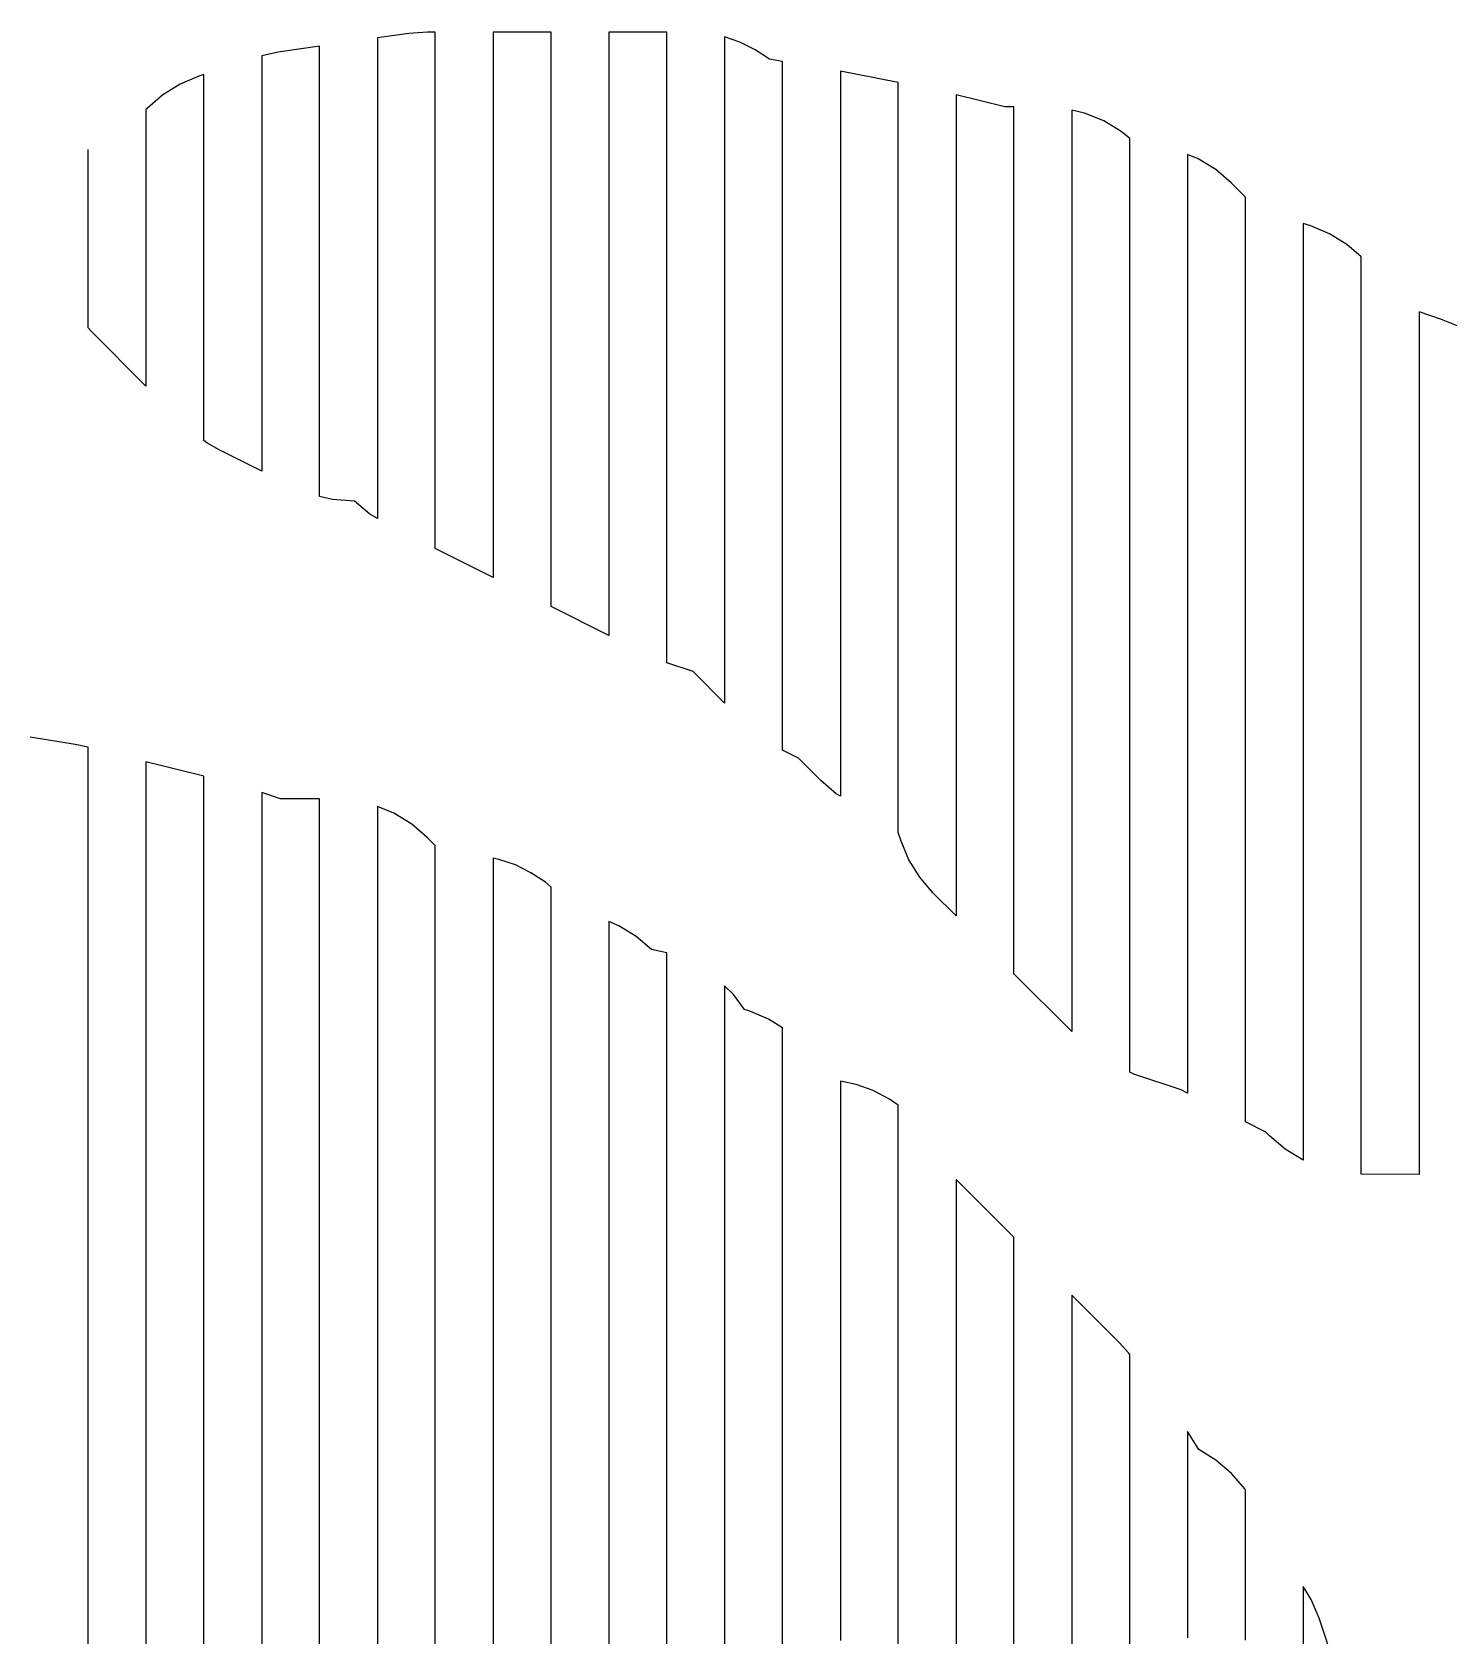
# Model space of a CAD drawing. Header units: millimetres. Extents: x -6 to 1890, y -8 to 898.
# Drawn here: x 1293.7 to 1391.6, y 768.2 to 879 of the extents above; entities that cross this region are included whole.
import ezdxf

# ---------------------------------------------------------------- set-up
doc = ezdxf.new("R2010")
doc.units = ezdxf.units.MM
doc.layers.add('PASSADAS_COMPLETAS', color=1, linetype='CONTINUOUS')
doc.layers.add('PECAS_2D', color=3, linetype='CONTINUOUS')

msp = doc.modelspace()

# ---------------------------------------------------------------- linework, layer by layer
at = {"layer": 'PASSADAS_COMPLETAS'}
for points in [[(1392.398, 858.642), (1391.14, 859.169), (1389.578, 859.69), (1389.578, 853.21), (1389.578, 851.914), (1389.578, 848.026), (1389.578, 846.729), (1389.578, 845.433), (1389.578, 844.137), (1389.578, 842.841), (1389.578, 841.545), (1389.578, 840.249), (1389.578, 838.953), (1389.578, 837.657), (1389.578, 836.361), (1389.578, 835.065), (1389.578, 833.769), (1389.578, 832.473), (1389.578, 831.177), (1389.578, 829.881), (1389.578, 828.585), (1389.578, 827.289), (1389.578, 825.993), (1389.578, 824.697), (1389.578, 822.105), (1389.578, 818.217), (1389.578, 815.625), (1389.578, 814.329), (1389.578, 813.033), (1389.578, 810.441), (1389.578, 809.145), (1389.578, 807.849), (1389.578, 806.553), (1389.578, 805.257), (1389.578, 803.961), (1389.578, 800.073), (1385.578, 800.08), (1385.578, 805.257), (1385.578, 806.551), (1385.578, 807.845), (1385.578, 809.139), (1385.578, 810.434), (1385.578, 811.728), (1385.578, 813.022), (1385.578, 814.316), (1385.578, 815.61), (1385.578, 816.904), (1385.578, 818.199), (1385.578, 819.493), (1385.578, 822.081), (1385.578, 823.375), (1385.578, 824.669), (1385.578, 825.964), (1385.578, 827.258), (1385.578, 828.552), (1385.578, 829.846), (1385.578, 831.14), (1385.578, 832.434), (1385.578, 833.728), (1385.578, 836.317), (1385.578, 837.611), (1385.578, 838.905), (1385.578, 840.199), (1385.578, 842.788), (1385.578, 844.082), (1385.578, 845.376), (1385.578, 847.964), (1385.578, 850.553), (1385.578, 854.435), (1385.578, 855.729), (1385.578, 863.494), (1384.583, 864.346), (1383.384, 865.088), (1382.091, 865.632), (1381.578, 865.803), (1381.578, 859.328), (1381.578, 858.033), (1381.578, 855.443), (1381.578, 852.853), (1381.578, 850.263), (1381.578, 847.673), (1381.578, 845.083), (1381.578, 842.493), (1381.578, 839.903), (1381.578, 838.608), (1381.578, 837.313), (1381.578, 836.018), (1381.578, 834.723), (1381.578, 833.428), (1381.578, 830.837), (1381.578, 829.542), (1381.578, 828.247), (1381.578, 826.952), (1381.578, 825.657), (1381.578, 824.362), (1381.578, 823.067), (1381.578, 821.772), (1381.578, 819.182), (1381.578, 817.887), (1381.578, 816.592), (1381.578, 815.297), (1381.578, 814.002), (1381.578, 812.707), (1381.578, 811.412), (1381.578, 810.117), (1381.578, 808.822), (1381.578, 807.527), (1381.578, 806.232), (1381.578, 801.052), (1380.314, 801.821), (1379.242, 802.738), (1378.994, 802.986), (1377.578, 803.694), (1377.578, 808.913), (1377.578, 810.218), (1377.578, 811.523), (1377.578, 812.827), (1377.578, 814.132), (1377.578, 815.437), (1377.578, 816.742), (1377.578, 818.046), (1377.578, 819.351), (1377.578, 820.656), (1377.578, 821.961), (1377.578, 823.265), (1377.578, 824.57), (1377.578, 825.875), (1377.578, 827.18), (1377.578, 829.789), (1377.578, 832.398), (1377.578, 833.703), (1377.578, 836.313), (1377.578, 837.617), (1377.578, 840.227), (1377.578, 842.836), (1377.578, 845.446), (1377.578, 846.751), (1377.578, 848.055), (1377.578, 850.665), (1377.578, 851.97), (1377.578, 854.579), (1377.578, 857.189), (1377.578, 859.798), (1377.578, 861.103), (1377.578, 867.626), (1376.6, 868.604), (1375.529, 869.521), (1374.305, 870.274), (1373.578, 870.575), (1373.578, 862.789), (1373.578, 861.491), (1373.578, 860.194), (1373.578, 857.599), (1373.578, 855.003), (1373.578, 853.706), (1373.578, 851.111), (1373.578, 849.813), (1373.578, 848.515), (1373.578, 847.218), (1373.578, 845.92), (1373.578, 843.325), (1373.578, 842.027), (1373.578, 840.73), (1373.578, 838.134), (1373.578, 834.242), (1373.578, 832.944), (1373.578, 831.646), (1373.578, 829.051), (1373.578, 827.754), (1373.578, 825.158), (1373.578, 823.861), (1373.578, 822.563), (1373.578, 821.266), (1373.578, 819.968), (1373.578, 818.67), (1373.578, 817.373), (1373.578, 816.075), (1373.578, 814.777), (1373.578, 813.48), (1373.578, 812.182), (1373.578, 810.885), (1373.578, 805.694), (1373.137, 805.915), (1369.873, 807.003), (1369.578, 807.127), (1369.578, 814.872), (1369.578, 816.163), (1369.578, 817.454), (1369.578, 818.745), (1369.578, 820.035), (1369.578, 821.326), (1369.578, 822.617), (1369.578, 823.908), (1369.578, 825.199), (1369.578, 826.49), (1369.578, 827.781), (1369.578, 829.071), (1369.578, 831.653), (1369.578, 832.944), (1369.578, 834.235), (1369.578, 835.526), (1369.578, 836.816), (1369.578, 838.107), (1369.578, 841.98), (1369.578, 843.271), (1369.578, 844.562), (1369.578, 845.852), (1369.578, 847.143), (1369.578, 851.016), (1369.578, 853.598), (1369.578, 854.888), (1369.578, 857.47), (1369.578, 858.761), (1369.578, 861.343), (1369.578, 862.633), (1369.578, 863.924), (1369.578, 865.215), (1369.578, 871.669), (1368.991, 872.16), (1367.78, 872.89), (1366.463, 873.426), (1365.578, 873.634), (1365.578, 867.134), (1365.578, 865.834), (1365.578, 864.534), (1365.578, 863.235), (1365.578, 861.935), (1365.578, 860.635), (1365.578, 859.335), (1365.578, 858.035), (1365.578, 856.735), (1365.578, 855.435), (1365.578, 854.135), (1365.578, 852.835), (1365.578, 851.536), (1365.578, 850.236), (1365.578, 847.636), (1365.578, 846.336), (1365.578, 845.036), (1365.578, 842.436), (1365.578, 841.136), (1365.578, 838.537), (1365.578, 837.237), (1365.578, 835.937), (1365.578, 833.337), (1365.578, 832.037), (1365.578, 830.737), (1365.578, 829.437), (1365.578, 828.138), (1365.578, 826.838), (1365.578, 825.538), (1365.578, 824.238), (1365.578, 822.938), (1365.578, 821.638), (1365.578, 820.338), (1365.578, 809.939), (1361.578, 813.939), (1361.578, 824.359), (1361.578, 825.662), (1361.578, 826.964), (1361.578, 829.569), (1361.578, 830.872), (1361.578, 832.174), (1361.578, 833.477), (1361.578, 834.779), (1361.578, 836.082), (1361.578, 837.384), (1361.578, 839.989), (1361.578, 841.292), (1361.578, 843.897), (1361.578, 845.199), (1361.578, 847.805), (1361.578, 849.107), (1361.578, 850.41), (1361.578, 851.712), (1361.578, 853.015), (1361.578, 854.317), (1361.578, 855.62), (1361.578, 856.922), (1361.578, 858.225), (1361.578, 859.527), (1361.578, 860.83), (1361.578, 862.132), (1361.578, 863.435), (1361.578, 866.04), (1361.578, 867.342), (1361.578, 873.855), (1360.945, 873.855), (1357.578, 874.697), (1357.578, 869.537), (1357.578, 868.247), (1357.578, 866.957), (1357.578, 865.667), (1357.578, 864.377), (1357.578, 863.087), (1357.578, 861.797), (1357.578, 860.507), (1357.578, 859.217), (1357.578, 857.927), (1357.578, 856.637), (1357.578, 855.347), (1357.578, 852.768), (1357.578, 848.898), (1357.578, 847.608), (1357.578, 843.738), (1357.578, 842.448), (1357.578, 839.868), (1357.578, 835.998), (1357.578, 834.708), (1357.578, 833.418), (1357.578, 832.128), (1357.578, 830.838), (1357.578, 829.549), (1357.578, 817.939), (1355.975, 819.542), (1355.063, 820.607), (1354.321, 821.807), (1353.777, 823.099), (1353.578, 823.695), (1353.578, 832.769), (1353.578, 834.065), (1353.578, 835.361), (1353.578, 836.657), (1353.578, 839.25), (1353.578, 841.842), (1353.578, 843.138), (1353.578, 844.434), (1353.578, 845.731), (1353.578, 847.027), (1353.578, 849.619), (1353.578, 850.915), (1353.578, 853.508), (1353.578, 854.804), (1353.578, 856.1), (1353.578, 857.396), (1353.578, 858.692), (1353.578, 859.989), (1353.578, 861.285), (1353.578, 862.581), (1353.578, 863.877), (1353.578, 865.173), (1353.578, 866.47), (1353.578, 867.766), (1353.578, 869.062), (1353.578, 870.358), (1353.578, 875.543), (1349.578, 876.334), (1349.578, 871.193), (1349.578, 869.907), (1349.578, 868.622), (1349.578, 866.051), (1349.578, 864.766), (1349.578, 863.48), (1349.578, 862.195), (1349.578, 860.91), (1349.578, 859.624), (1349.578, 858.339), (1349.578, 855.768), (1349.578, 853.197), (1349.578, 851.912), (1349.578, 850.626), (1349.578, 849.341), (1349.578, 848.056), (1349.578, 845.485), (1349.578, 844.2), (1349.578, 842.914), (1349.578, 841.629), (1349.578, 840.343), (1349.578, 839.058), (1349.578, 837.773), (1349.578, 836.487), (1349.578, 826.204), (1349.284, 826.385), (1348.219, 827.298), (1346.678, 828.839), (1345.578, 829.389), (1345.578, 839.683), (1345.578, 842.257), (1345.578, 843.544), (1345.578, 846.117), (1345.578, 847.404), (1345.578, 849.978), (1345.578, 851.265), (1345.578, 853.838), (1345.578, 855.125), (1345.578, 856.412), (1345.578, 857.699), (1345.578, 858.986), (1345.578, 860.272), (1345.578, 861.559), (1345.578, 864.133), (1345.578, 865.42), (1345.578, 866.707), (1345.578, 869.28), (1345.578, 870.567), (1345.578, 871.854), (1345.578, 877.001), (1344.673, 877.152), (1343.694, 877.806), (1342.624, 878.333), (1341.578, 878.688), (1341.578, 872.293), (1341.578, 871.014), (1341.578, 869.735), (1341.578, 868.456), (1341.578, 867.177), (1341.578, 865.898), (1341.578, 864.619), (1341.578, 863.34), (1341.578, 862.062), (1341.578, 860.783), (1341.578, 859.504), (1341.578, 858.225), (1341.578, 856.946), (1341.578, 854.388), (1341.578, 853.109), (1341.578, 851.83), (1341.578, 849.272), (1341.578, 847.993), (1341.578, 846.715), (1341.578, 845.436), (1341.578, 844.157), (1341.578, 842.878), (1341.578, 841.599), (1341.578, 832.646), (1339.398, 834.827), (1337.578, 835.433), (1337.578, 844.408), (1337.578, 845.69), (1337.578, 846.972), (1337.578, 848.255), (1337.578, 849.537), (1337.578, 850.819), (1337.578, 852.101), (1337.578, 853.383), (1337.578, 854.665), (1337.578, 855.947), (1337.578, 857.229), (1337.578, 858.511), (1337.578, 859.794), (1337.578, 861.076), (1337.578, 863.64), (1337.578, 864.922), (1337.578, 866.204), (1337.578, 868.768), (1337.578, 870.05), (1337.578, 871.333), (1337.578, 872.615), (1337.578, 879.025), (1333.578, 879.025), (1333.578, 872.51), (1333.578, 871.207), (1333.578, 869.904), (1333.578, 868.601), (1333.578, 867.298), (1333.578, 865.995), (1333.578, 864.692), (1333.578, 863.389), (1333.578, 862.086), (1333.578, 860.783), (1333.578, 859.48), (1333.578, 858.177), (1333.578, 856.873), (1333.578, 855.57), (1333.578, 854.267), (1333.578, 852.964), (1333.578, 851.661), (1333.578, 850.358), (1333.578, 849.055), (1333.578, 847.752), (1333.578, 846.449), (1333.578, 837.328), (1329.578, 839.328), (1329.578, 849.572), (1329.578, 850.853), (1329.578, 852.133), (1329.578, 853.414), (1329.578, 854.695), (1329.578, 857.256), (1329.578, 858.536), (1329.578, 859.817), (1329.578, 861.097), (1329.578, 862.378), (1329.578, 863.659), (1329.578, 866.22), (1329.578, 867.5), (1329.578, 868.781), (1329.578, 870.061), (1329.578, 871.342), (1329.578, 872.622), (1329.578, 879.025), (1325.578, 879.025), (1325.578, 872.526), (1325.578, 871.226), (1325.578, 869.926), (1325.578, 868.626), (1325.578, 867.326), (1325.578, 866.026), (1325.578, 863.426), (1325.578, 862.126), (1325.578, 860.826), (1325.578, 859.527), (1325.578, 858.227), (1325.578, 856.927), (1325.578, 855.627), (1325.578, 854.327), (1325.578, 853.027), (1325.578, 851.727), (1325.578, 850.427), (1325.578, 841.328), (1321.578, 843.328), (1321.578, 853.527), (1321.578, 854.802), (1321.578, 856.077), (1321.578, 857.352), (1321.578, 858.627), (1321.578, 859.902), (1321.578, 861.177), (1321.578, 863.726), (1321.578, 865.001), (1321.578, 866.276), (1321.578, 867.551), (1321.578, 868.826), (1321.578, 870.101), (1321.578, 871.376), (1321.578, 879.025), (1321.046, 879.025), (1319.759, 878.934), (1317.578, 878.622), (1317.578, 870.955), (1317.578, 869.677), (1317.578, 868.399), (1317.578, 867.121), (1317.578, 864.566), (1317.578, 863.288), (1317.578, 862.01), (1317.578, 860.732), (1317.578, 859.454), (1317.578, 858.176), (1317.578, 855.62), (1317.578, 854.342), (1317.578, 845.397), (1317.064, 845.706), (1315.985, 846.607), (1314.478, 846.715), (1313.578, 846.927), (1313.578, 857.302), (1313.578, 858.598), (1313.578, 859.895), (1313.578, 861.192), (1313.578, 862.489), (1313.578, 865.083), (1313.578, 866.379), (1313.578, 868.973), (1313.578, 870.27), (1313.578, 878.051), (1310.711, 877.641), (1309.578, 877.374), (1309.578, 868.244), (1309.578, 866.94), (1309.578, 864.332), (1309.578, 863.028), (1309.578, 861.723), (1309.578, 860.419), (1309.578, 859.115), (1309.578, 848.681), (1306.636, 850.153), (1305.789, 850.634), (1305.578, 850.786), (1305.578, 863.436), (1305.578, 864.701), (1305.578, 865.965), (1305.578, 876.085), (1305.243, 875.973), (1303.95, 875.429), (1302.75, 874.687), (1301.686, 873.775), (1301.578, 873.667), (1301.578, 854.55), (1297.808, 858.32), (1297.578, 858.583), (1297.578, 870.911)], [(1297.578, 763.164), (1297.578, 798.331), (1297.578, 799.633), (1297.578, 800.936), (1297.578, 802.238), (1297.578, 804.843), (1297.578, 807.448), (1297.578, 810.053), (1297.578, 812.658), (1297.578, 815.263), (1297.578, 817.868), (1297.578, 820.473), (1297.578, 823.078), (1297.578, 824.38), (1297.578, 825.683), (1297.578, 829.59), (1296.69, 829.782), (1293.578, 830.301)], [(1305.578, 758.823), (1305.578, 795.153), (1305.578, 796.451), (1305.578, 797.748), (1305.578, 799.045), (1305.578, 800.343), (1305.578, 802.938), (1305.578, 805.533), (1305.578, 808.128), (1305.578, 810.723), (1305.578, 813.318), (1305.578, 815.913), (1305.578, 818.508), (1305.578, 821.103), (1305.578, 822.4), (1305.578, 823.698), (1305.578, 827.59), (1301.578, 828.59), (1301.578, 824.69), (1301.578, 823.39), (1301.578, 822.09), (1301.578, 820.79), (1301.578, 818.19), (1301.578, 815.59), (1301.578, 812.99), (1301.578, 810.39), (1301.578, 807.79), (1301.578, 805.19), (1301.578, 802.59), (1301.578, 801.29), (1301.578, 799.99), (1301.578, 798.69), (1301.578, 797.39), (1301.578, 796.09), (1301.578, 759.69)], [(1313.578, 752.113), (1313.578, 792.312), (1313.578, 793.609), (1313.578, 794.906), (1313.578, 796.203), (1313.578, 797.5), (1313.578, 800.093), (1313.578, 802.687), (1313.578, 805.28), (1313.578, 807.874), (1313.578, 810.467), (1313.578, 813.061), (1313.578, 815.654), (1313.578, 818.248), (1313.578, 819.544), (1313.578, 820.841), (1313.578, 826.028), (1310.89, 826.028), (1309.578, 826.465), (1309.578, 822.56), (1309.578, 821.258), (1309.578, 818.655), (1309.578, 816.051), (1309.578, 813.447), (1309.578, 810.844), (1309.578, 808.24), (1309.578, 805.637), (1309.578, 803.033), (1309.578, 800.429), (1309.578, 799.128), (1309.578, 797.826), (1309.578, 796.524), (1309.578, 795.222), (1309.578, 793.92), (1309.578, 756.168)], [(1321.578, 745.442), (1321.578, 789.28), (1321.578, 790.569), (1321.578, 791.858), (1321.578, 793.148), (1321.578, 795.726), (1321.578, 798.305), (1321.578, 800.884), (1321.578, 803.463), (1321.578, 806.041), (1321.578, 808.62), (1321.578, 811.199), (1321.578, 812.488), (1321.578, 815.067), (1321.578, 816.356), (1321.578, 817.645), (1321.578, 822.803), (1321.018, 823.363), (1319.946, 824.28), (1318.723, 825.032), (1317.578, 825.506), (1317.578, 819.064), (1317.578, 817.775), (1317.578, 815.198), (1317.578, 812.621), (1317.578, 810.044), (1317.578, 807.467), (1317.578, 804.89), (1317.578, 802.312), (1317.578, 801.024), (1317.578, 798.447), (1317.578, 795.87), (1317.578, 794.581), (1317.578, 793.293), (1317.578, 792.004), (1317.578, 790.715), (1317.578, 789.427), (1317.578, 749.482)], [(1329.578, 736.984), (1329.578, 783.632), (1329.578, 786.224), (1329.578, 787.52), (1329.578, 788.815), (1329.578, 791.407), (1329.578, 793.999), (1329.578, 796.59), (1329.578, 799.182), (1329.578, 801.773), (1329.578, 804.365), (1329.578, 806.956), (1329.578, 809.548), (1329.578, 810.844), (1329.578, 813.435), (1329.578, 814.731), (1329.578, 819.914), (1329.185, 820.26), (1328.193, 820.924), (1327.114, 821.458), (1325.973, 821.844), (1325.578, 821.922), (1325.578, 816.716), (1325.578, 815.415), (1325.578, 812.812), (1325.578, 810.209), (1325.578, 807.606), (1325.578, 805.003), (1325.578, 802.4), (1325.578, 799.797), (1325.578, 797.194), (1325.578, 794.591), (1325.578, 791.988), (1325.578, 790.687), (1325.578, 789.385), (1325.578, 788.084), (1325.578, 786.782), (1325.578, 742.533)], [(1337.578, 724.361), (1337.578, 778.969), (1337.578, 780.27), (1337.578, 781.57), (1337.578, 782.87), (1337.578, 784.17), (1337.578, 786.771), (1337.578, 789.371), (1337.578, 791.971), (1337.578, 794.572), (1337.578, 797.172), (1337.578, 798.472), (1337.578, 801.073), (1337.578, 802.373), (1337.578, 804.973), (1337.578, 806.274), (1337.578, 808.874), (1337.578, 810.174), (1337.578, 815.375), (1336.529, 815.607), (1335.464, 816.519), (1334.264, 817.261), (1333.578, 817.55), (1333.578, 812.372), (1333.578, 811.077), (1333.578, 808.488), (1333.578, 805.898), (1333.578, 803.309), (1333.578, 800.72), (1333.578, 798.13), (1333.578, 795.541), (1333.578, 792.952), (1333.578, 790.362), (1333.578, 787.773), (1333.578, 786.478), (1333.578, 785.184), (1333.578, 783.889), (1333.578, 781.3), (1333.578, 730.807)], [(1345.578, 713.549), (1345.578, 771.538), (1345.578, 772.826), (1345.578, 774.115), (1345.578, 775.403), (1345.578, 776.692), (1345.578, 777.981), (1345.578, 780.558), (1345.578, 783.135), (1345.578, 787.001), (1345.578, 789.578), (1345.578, 792.156), (1345.578, 794.733), (1345.578, 797.31), (1345.578, 799.888), (1345.578, 802.465), (1345.578, 803.754), (1345.578, 805.042), (1345.578, 810.197), (1344.605, 810.798), (1343.313, 811.343), (1342.948, 811.464), (1342.182, 812.5), (1341.578, 813.112), (1341.578, 806.657), (1341.578, 805.366), (1341.578, 802.784), (1341.578, 800.202), (1341.578, 797.62), (1341.578, 795.038), (1341.578, 792.456), (1341.578, 789.874), (1341.578, 787.292), (1341.578, 784.711), (1341.578, 782.129), (1341.578, 780.838), (1341.578, 779.547), (1341.578, 778.256), (1341.578, 776.965), (1341.578, 775.674), (1341.578, 717.581)], [(1353.578, 767.124), (1353.578, 768.424), (1353.578, 769.725), (1353.578, 773.627), (1353.578, 776.229), (1353.578, 778.831), (1353.578, 781.432), (1353.578, 784.034), (1353.578, 786.635), (1353.578, 789.237), (1353.578, 791.838), (1353.578, 794.44), (1353.578, 797.041), (1353.578, 798.342), (1353.578, 804.846), (1352.974, 805.281), (1351.846, 805.873), (1350.664, 806.297), (1349.578, 806.526), (1349.578, 801.371), (1349.578, 800.082), (1349.578, 797.505), (1349.578, 794.928), (1349.578, 793.639), (1349.578, 791.062), (1349.578, 788.484), (1349.578, 785.907), (1349.578, 783.33), (1349.578, 780.753), (1349.578, 778.175), (1349.578, 775.598), (1349.578, 774.309), (1349.578, 773.021), (1349.578, 771.732), (1349.578, 770.443), (1349.578, 769.155), (1349.578, 767.866)], [(1361.578, 767.414), (1361.578, 769.988), (1361.578, 772.562), (1361.578, 775.136), (1361.578, 777.71), (1361.578, 780.284), (1361.578, 782.858), (1361.578, 785.432), (1361.578, 788.007), (1361.578, 789.294), (1361.578, 790.581), (1361.578, 795.729), (1357.578, 799.729), (1357.578, 794.549), (1357.578, 793.254), (1357.578, 791.959), (1357.578, 789.369), (1357.578, 788.074), (1357.578, 785.484), (1357.578, 782.894), (1357.578, 780.304), (1357.578, 777.714), (1357.578, 775.124), (1357.578, 772.534), (1357.578, 769.944), (1357.578, 767.354)], [(1369.578, 765.68), (1369.578, 768.261), (1369.578, 770.843), (1369.578, 773.425), (1369.578, 776.006), (1369.578, 778.588), (1369.578, 779.879), (1369.578, 781.169), (1369.578, 787.623), (1369.496, 787.737), (1368.844, 788.462), (1365.578, 791.729), (1365.578, 786.523), (1365.578, 785.221), (1365.578, 782.618), (1365.578, 780.015), (1365.578, 777.412), (1365.578, 774.809), (1365.578, 772.206), (1365.578, 769.603), (1365.578, 767)], [(1377.578, 767.873), (1377.578, 769.169), (1377.578, 778.246), (1377.525, 778.331), (1376.606, 779.409), (1375.537, 780.325), (1374.362, 781.054), (1373.628, 782.236), (1373.578, 782.294), (1373.578, 775.811), (1373.578, 774.514), (1373.578, 773.218), (1373.578, 770.624), (1373.578, 768.031)], [(1383.764, 766.13), (1382.676, 769.394), (1382.132, 770.686), (1381.578, 771.582), (1381.578, 761.213)]]:
    msp.add_lwpolyline(points, dxfattribs=at)
at = {"layer": 'PECAS_2D'}
for points in [[(1392.398, 858.642), (1391.14, 859.169), (1389.578, 859.69), (1389.578, 853.21), (1389.578, 851.914), (1389.578, 848.026), (1389.578, 846.729), (1389.578, 845.433), (1389.578, 844.137), (1389.578, 842.841), (1389.578, 841.545), (1389.578, 840.249), (1389.578, 838.953), (1389.578, 837.657), (1389.578, 836.361), (1389.578, 835.065), (1389.578, 833.769), (1389.578, 832.473), (1389.578, 831.177), (1389.578, 829.881), (1389.578, 828.585), (1389.578, 827.289), (1389.578, 825.993), (1389.578, 824.697), (1389.578, 822.105), (1389.578, 818.217), (1389.578, 815.625), (1389.578, 814.329), (1389.578, 813.033), (1389.578, 810.441), (1389.578, 809.145), (1389.578, 807.849), (1389.578, 806.553), (1389.578, 805.257), (1389.578, 803.961), (1389.578, 800.073), (1385.578, 800.08), (1385.578, 805.257), (1385.578, 806.551), (1385.578, 807.845), (1385.578, 809.139), (1385.578, 810.434), (1385.578, 811.728), (1385.578, 813.022), (1385.578, 814.316), (1385.578, 815.61), (1385.578, 816.904), (1385.578, 818.199), (1385.578, 819.493), (1385.578, 822.081), (1385.578, 823.375), (1385.578, 824.669), (1385.578, 825.964), (1385.578, 827.258), (1385.578, 828.552), (1385.578, 829.846), (1385.578, 831.14), (1385.578, 832.434), (1385.578, 833.728), (1385.578, 836.317), (1385.578, 837.611), (1385.578, 838.905), (1385.578, 840.199), (1385.578, 842.788), (1385.578, 844.082), (1385.578, 845.376), (1385.578, 847.964), (1385.578, 850.553), (1385.578, 854.435), (1385.578, 855.729), (1385.578, 863.494), (1384.583, 864.346), (1383.384, 865.088), (1382.091, 865.632), (1381.578, 865.803), (1381.578, 859.328), (1381.578, 858.033), (1381.578, 855.443), (1381.578, 852.853), (1381.578, 850.263), (1381.578, 847.673), (1381.578, 845.083), (1381.578, 842.493), (1381.578, 839.903), (1381.578, 838.608), (1381.578, 837.313), (1381.578, 836.018), (1381.578, 834.723), (1381.578, 833.428), (1381.578, 830.837), (1381.578, 829.542), (1381.578, 828.247), (1381.578, 826.952), (1381.578, 825.657), (1381.578, 824.362), (1381.578, 823.067), (1381.578, 821.772), (1381.578, 819.182), (1381.578, 817.887), (1381.578, 816.592), (1381.578, 815.297), (1381.578, 814.002), (1381.578, 812.707), (1381.578, 811.412), (1381.578, 810.117), (1381.578, 808.822), (1381.578, 807.527), (1381.578, 806.232), (1381.578, 801.052), (1380.314, 801.821), (1379.242, 802.738), (1378.994, 802.986), (1377.578, 803.694), (1377.578, 808.913), (1377.578, 810.218), (1377.578, 811.523), (1377.578, 812.827), (1377.578, 814.132), (1377.578, 815.437), (1377.578, 816.742), (1377.578, 818.046), (1377.578, 819.351), (1377.578, 820.656), (1377.578, 821.961), (1377.578, 823.265), (1377.578, 824.57), (1377.578, 825.875), (1377.578, 827.18), (1377.578, 829.789), (1377.578, 832.398), (1377.578, 833.703), (1377.578, 836.313), (1377.578, 837.617), (1377.578, 840.227), (1377.578, 842.836), (1377.578, 845.446), (1377.578, 846.751), (1377.578, 848.055), (1377.578, 850.665), (1377.578, 851.97), (1377.578, 854.579), (1377.578, 857.189), (1377.578, 859.798), (1377.578, 861.103), (1377.578, 867.626), (1376.6, 868.604), (1375.529, 869.521), (1374.305, 870.274), (1373.578, 870.575), (1373.578, 862.789), (1373.578, 861.491), (1373.578, 860.194), (1373.578, 857.599), (1373.578, 855.003), (1373.578, 853.706), (1373.578, 851.111), (1373.578, 849.813), (1373.578, 848.515), (1373.578, 847.218), (1373.578, 845.92), (1373.578, 843.325), (1373.578, 842.027), (1373.578, 840.73), (1373.578, 838.134), (1373.578, 834.242), (1373.578, 832.944), (1373.578, 831.646), (1373.578, 829.051), (1373.578, 827.754), (1373.578, 825.158), (1373.578, 823.861), (1373.578, 822.563), (1373.578, 821.266), (1373.578, 819.968), (1373.578, 818.67), (1373.578, 817.373), (1373.578, 816.075), (1373.578, 814.777), (1373.578, 813.48), (1373.578, 812.182), (1373.578, 810.885), (1373.578, 805.694), (1373.137, 805.915), (1369.873, 807.003), (1369.578, 807.127), (1369.578, 814.872), (1369.578, 816.163), (1369.578, 817.454), (1369.578, 818.745), (1369.578, 820.035), (1369.578, 821.326), (1369.578, 822.617), (1369.578, 823.908), (1369.578, 825.199), (1369.578, 826.49), (1369.578, 827.781), (1369.578, 829.071), (1369.578, 831.653), (1369.578, 832.944), (1369.578, 834.235), (1369.578, 835.526), (1369.578, 836.816), (1369.578, 838.107), (1369.578, 841.98), (1369.578, 843.271), (1369.578, 844.562), (1369.578, 845.852), (1369.578, 847.143), (1369.578, 851.016), (1369.578, 853.598), (1369.578, 854.888), (1369.578, 857.47), (1369.578, 858.761), (1369.578, 861.343), (1369.578, 862.633), (1369.578, 863.924), (1369.578, 865.215), (1369.578, 871.669), (1368.991, 872.16), (1367.78, 872.89), (1366.463, 873.426), (1365.578, 873.634), (1365.578, 867.134), (1365.578, 865.834), (1365.578, 864.534), (1365.578, 863.235), (1365.578, 861.935), (1365.578, 860.635), (1365.578, 859.335), (1365.578, 858.035), (1365.578, 856.735), (1365.578, 855.435), (1365.578, 854.135), (1365.578, 852.835), (1365.578, 851.536), (1365.578, 850.236), (1365.578, 847.636), (1365.578, 846.336), (1365.578, 845.036), (1365.578, 842.436), (1365.578, 841.136), (1365.578, 838.537), (1365.578, 837.237), (1365.578, 835.937), (1365.578, 833.337), (1365.578, 832.037), (1365.578, 830.737), (1365.578, 829.437), (1365.578, 828.138), (1365.578, 826.838), (1365.578, 825.538), (1365.578, 824.238), (1365.578, 822.938), (1365.578, 821.638), (1365.578, 820.338), (1365.578, 809.939), (1361.578, 813.939), (1361.578, 824.359), (1361.578, 825.662), (1361.578, 826.964), (1361.578, 829.569), (1361.578, 830.872), (1361.578, 832.174), (1361.578, 833.477), (1361.578, 834.779), (1361.578, 836.082), (1361.578, 837.384), (1361.578, 839.989), (1361.578, 841.292), (1361.578, 843.897), (1361.578, 845.199), (1361.578, 847.805), (1361.578, 849.107), (1361.578, 850.41), (1361.578, 851.712), (1361.578, 853.015), (1361.578, 854.317), (1361.578, 855.62), (1361.578, 856.922), (1361.578, 858.225), (1361.578, 859.527), (1361.578, 860.83), (1361.578, 862.132), (1361.578, 863.435), (1361.578, 866.04), (1361.578, 867.342), (1361.578, 873.855), (1360.945, 873.855), (1357.578, 874.697), (1357.578, 869.537), (1357.578, 868.247), (1357.578, 866.957), (1357.578, 865.667), (1357.578, 864.377), (1357.578, 863.087), (1357.578, 861.797), (1357.578, 860.507), (1357.578, 859.217), (1357.578, 857.927), (1357.578, 856.637), (1357.578, 855.347), (1357.578, 852.768), (1357.578, 848.898), (1357.578, 847.608), (1357.578, 843.738), (1357.578, 842.448), (1357.578, 839.868), (1357.578, 835.998), (1357.578, 834.708), (1357.578, 833.418), (1357.578, 832.128), (1357.578, 830.838), (1357.578, 829.549), (1357.578, 817.939), (1355.975, 819.542), (1355.063, 820.607), (1354.321, 821.807), (1353.777, 823.099), (1353.578, 823.695), (1353.578, 832.769), (1353.578, 834.065), (1353.578, 835.361), (1353.578, 836.657), (1353.578, 839.25), (1353.578, 841.842), (1353.578, 843.138), (1353.578, 844.434), (1353.578, 845.731), (1353.578, 847.027), (1353.578, 849.619), (1353.578, 850.915), (1353.578, 853.508), (1353.578, 854.804), (1353.578, 856.1), (1353.578, 857.396), (1353.578, 858.692), (1353.578, 859.989), (1353.578, 861.285), (1353.578, 862.581), (1353.578, 863.877), (1353.578, 865.173), (1353.578, 866.47), (1353.578, 867.766), (1353.578, 869.062), (1353.578, 870.358), (1353.578, 875.543), (1349.578, 876.334), (1349.578, 871.193), (1349.578, 869.907), (1349.578, 868.622), (1349.578, 866.051), (1349.578, 864.766), (1349.578, 863.48), (1349.578, 862.195), (1349.578, 860.91), (1349.578, 859.624), (1349.578, 858.339), (1349.578, 855.768), (1349.578, 853.197), (1349.578, 851.912), (1349.578, 850.626), (1349.578, 849.341), (1349.578, 848.056), (1349.578, 845.485), (1349.578, 844.2), (1349.578, 842.914), (1349.578, 841.629), (1349.578, 840.343), (1349.578, 839.058), (1349.578, 837.773), (1349.578, 836.487), (1349.578, 826.204), (1349.284, 826.385), (1348.219, 827.298), (1346.678, 828.839), (1345.578, 829.389), (1345.578, 839.683), (1345.578, 842.257), (1345.578, 843.544), (1345.578, 846.117), (1345.578, 847.404), (1345.578, 849.978), (1345.578, 851.265), (1345.578, 853.838), (1345.578, 855.125), (1345.578, 856.412), (1345.578, 857.699), (1345.578, 858.986), (1345.578, 860.272), (1345.578, 861.559), (1345.578, 864.133), (1345.578, 865.42), (1345.578, 866.707), (1345.578, 869.28), (1345.578, 870.567), (1345.578, 871.854), (1345.578, 877.001), (1344.673, 877.152), (1343.694, 877.806), (1342.624, 878.333), (1341.578, 878.688), (1341.578, 872.293), (1341.578, 871.014), (1341.578, 869.735), (1341.578, 868.456), (1341.578, 867.177), (1341.578, 865.898), (1341.578, 864.619), (1341.578, 863.34), (1341.578, 862.062), (1341.578, 860.783), (1341.578, 859.504), (1341.578, 858.225), (1341.578, 856.946), (1341.578, 854.388), (1341.578, 853.109), (1341.578, 851.83), (1341.578, 849.272), (1341.578, 847.993), (1341.578, 846.715), (1341.578, 845.436), (1341.578, 844.157), (1341.578, 842.878), (1341.578, 841.599), (1341.578, 832.646), (1339.398, 834.827), (1337.578, 835.433), (1337.578, 844.408), (1337.578, 845.69), (1337.578, 846.972), (1337.578, 848.255), (1337.578, 849.537), (1337.578, 850.819), (1337.578, 852.101), (1337.578, 853.383), (1337.578, 854.665), (1337.578, 855.947), (1337.578, 857.229), (1337.578, 858.511), (1337.578, 859.794), (1337.578, 861.076), (1337.578, 863.64), (1337.578, 864.922), (1337.578, 866.204), (1337.578, 868.768), (1337.578, 870.05), (1337.578, 871.333), (1337.578, 872.615), (1337.578, 879.025), (1333.578, 879.025), (1333.578, 872.51), (1333.578, 871.207), (1333.578, 869.904), (1333.578, 868.601), (1333.578, 867.298), (1333.578, 865.995), (1333.578, 864.692), (1333.578, 863.389), (1333.578, 862.086), (1333.578, 860.783), (1333.578, 859.48), (1333.578, 858.177), (1333.578, 856.873), (1333.578, 855.57), (1333.578, 854.267), (1333.578, 852.964), (1333.578, 851.661), (1333.578, 850.358), (1333.578, 849.055), (1333.578, 847.752), (1333.578, 846.449), (1333.578, 837.328), (1329.578, 839.328), (1329.578, 849.572), (1329.578, 850.853), (1329.578, 852.133), (1329.578, 853.414), (1329.578, 854.695), (1329.578, 857.256), (1329.578, 858.536), (1329.578, 859.817), (1329.578, 861.097), (1329.578, 862.378), (1329.578, 863.659), (1329.578, 866.22), (1329.578, 867.5), (1329.578, 868.781), (1329.578, 870.061), (1329.578, 871.342), (1329.578, 872.622), (1329.578, 879.025), (1325.578, 879.025), (1325.578, 872.526), (1325.578, 871.226), (1325.578, 869.926), (1325.578, 868.626), (1325.578, 867.326), (1325.578, 866.026), (1325.578, 863.426), (1325.578, 862.126), (1325.578, 860.826), (1325.578, 859.527), (1325.578, 858.227), (1325.578, 856.927), (1325.578, 855.627), (1325.578, 854.327), (1325.578, 853.027), (1325.578, 851.727), (1325.578, 850.427), (1325.578, 841.328), (1321.578, 843.328), (1321.578, 853.527), (1321.578, 854.802), (1321.578, 856.077), (1321.578, 857.352), (1321.578, 858.627), (1321.578, 859.902), (1321.578, 861.177), (1321.578, 863.726), (1321.578, 865.001), (1321.578, 866.276), (1321.578, 867.551), (1321.578, 868.826), (1321.578, 870.101), (1321.578, 871.376), (1321.578, 879.025), (1321.046, 879.025), (1319.759, 878.934), (1317.578, 878.622), (1317.578, 870.955), (1317.578, 869.677), (1317.578, 868.399), (1317.578, 867.121), (1317.578, 864.566), (1317.578, 863.288), (1317.578, 862.01), (1317.578, 860.732), (1317.578, 859.454), (1317.578, 858.176), (1317.578, 855.62), (1317.578, 854.342), (1317.578, 845.397), (1317.064, 845.706), (1315.985, 846.607), (1314.478, 846.715), (1313.578, 846.927), (1313.578, 857.302), (1313.578, 858.598), (1313.578, 859.895), (1313.578, 861.192), (1313.578, 862.489), (1313.578, 865.083), (1313.578, 866.379), (1313.578, 868.973), (1313.578, 870.27), (1313.578, 878.051), (1310.711, 877.641), (1309.578, 877.374), (1309.578, 868.244), (1309.578, 866.94), (1309.578, 864.332), (1309.578, 863.028), (1309.578, 861.723), (1309.578, 860.419), (1309.578, 859.115), (1309.578, 848.681), (1306.636, 850.153), (1305.789, 850.634), (1305.578, 850.786), (1305.578, 863.436), (1305.578, 864.701), (1305.578, 865.965), (1305.578, 876.085), (1305.243, 875.973), (1303.95, 875.429), (1302.75, 874.687), (1301.686, 873.775), (1301.578, 873.667), (1301.578, 854.55), (1297.808, 858.32), (1297.578, 858.583), (1297.578, 870.911)], [(1297.578, 763.164), (1297.578, 798.331), (1297.578, 799.633), (1297.578, 800.936), (1297.578, 802.238), (1297.578, 804.843), (1297.578, 807.448), (1297.578, 810.053), (1297.578, 812.658), (1297.578, 815.263), (1297.578, 817.868), (1297.578, 820.473), (1297.578, 823.078), (1297.578, 824.38), (1297.578, 825.683), (1297.578, 829.59), (1296.69, 829.782), (1293.578, 830.301)], [(1305.578, 758.823), (1305.578, 795.153), (1305.578, 796.451), (1305.578, 797.748), (1305.578, 799.045), (1305.578, 800.343), (1305.578, 802.938), (1305.578, 805.533), (1305.578, 808.128), (1305.578, 810.723), (1305.578, 813.318), (1305.578, 815.913), (1305.578, 818.508), (1305.578, 821.103), (1305.578, 822.4), (1305.578, 823.698), (1305.578, 827.59), (1301.578, 828.59), (1301.578, 824.69), (1301.578, 823.39), (1301.578, 822.09), (1301.578, 820.79), (1301.578, 818.19), (1301.578, 815.59), (1301.578, 812.99), (1301.578, 810.39), (1301.578, 807.79), (1301.578, 805.19), (1301.578, 802.59), (1301.578, 801.29), (1301.578, 799.99), (1301.578, 798.69), (1301.578, 797.39), (1301.578, 796.09), (1301.578, 759.69)], [(1313.578, 752.113), (1313.578, 792.312), (1313.578, 793.609), (1313.578, 794.906), (1313.578, 796.203), (1313.578, 797.5), (1313.578, 800.093), (1313.578, 802.687), (1313.578, 805.28), (1313.578, 807.874), (1313.578, 810.467), (1313.578, 813.061), (1313.578, 815.654), (1313.578, 818.248), (1313.578, 819.544), (1313.578, 820.841), (1313.578, 826.028), (1310.89, 826.028), (1309.578, 826.465), (1309.578, 822.56), (1309.578, 821.258), (1309.578, 818.655), (1309.578, 816.051), (1309.578, 813.447), (1309.578, 810.844), (1309.578, 808.24), (1309.578, 805.637), (1309.578, 803.033), (1309.578, 800.429), (1309.578, 799.128), (1309.578, 797.826), (1309.578, 796.524), (1309.578, 795.222), (1309.578, 793.92), (1309.578, 756.168)], [(1321.578, 745.442), (1321.578, 789.28), (1321.578, 790.569), (1321.578, 791.858), (1321.578, 793.148), (1321.578, 795.726), (1321.578, 798.305), (1321.578, 800.884), (1321.578, 803.463), (1321.578, 806.041), (1321.578, 808.62), (1321.578, 811.199), (1321.578, 812.488), (1321.578, 815.067), (1321.578, 816.356), (1321.578, 817.645), (1321.578, 822.803), (1321.018, 823.363), (1319.946, 824.28), (1318.723, 825.032), (1317.578, 825.506), (1317.578, 819.064), (1317.578, 817.775), (1317.578, 815.198), (1317.578, 812.621), (1317.578, 810.044), (1317.578, 807.467), (1317.578, 804.89), (1317.578, 802.312), (1317.578, 801.024), (1317.578, 798.447), (1317.578, 795.87), (1317.578, 794.581), (1317.578, 793.293), (1317.578, 792.004), (1317.578, 790.715), (1317.578, 789.427), (1317.578, 749.482)], [(1329.578, 736.984), (1329.578, 783.632), (1329.578, 786.224), (1329.578, 787.52), (1329.578, 788.815), (1329.578, 791.407), (1329.578, 793.999), (1329.578, 796.59), (1329.578, 799.182), (1329.578, 801.773), (1329.578, 804.365), (1329.578, 806.956), (1329.578, 809.548), (1329.578, 810.844), (1329.578, 813.435), (1329.578, 814.731), (1329.578, 819.914), (1329.185, 820.26), (1328.193, 820.924), (1327.114, 821.458), (1325.973, 821.844), (1325.578, 821.922), (1325.578, 816.716), (1325.578, 815.415), (1325.578, 812.812), (1325.578, 810.209), (1325.578, 807.606), (1325.578, 805.003), (1325.578, 802.4), (1325.578, 799.797), (1325.578, 797.194), (1325.578, 794.591), (1325.578, 791.988), (1325.578, 790.687), (1325.578, 789.385), (1325.578, 788.084), (1325.578, 786.782), (1325.578, 742.533)], [(1337.578, 724.361), (1337.578, 778.969), (1337.578, 780.27), (1337.578, 781.57), (1337.578, 782.87), (1337.578, 784.17), (1337.578, 786.771), (1337.578, 789.371), (1337.578, 791.971), (1337.578, 794.572), (1337.578, 797.172), (1337.578, 798.472), (1337.578, 801.073), (1337.578, 802.373), (1337.578, 804.973), (1337.578, 806.274), (1337.578, 808.874), (1337.578, 810.174), (1337.578, 815.375), (1336.529, 815.607), (1335.464, 816.519), (1334.264, 817.261), (1333.578, 817.55), (1333.578, 812.372), (1333.578, 811.077), (1333.578, 808.488), (1333.578, 805.898), (1333.578, 803.309), (1333.578, 800.72), (1333.578, 798.13), (1333.578, 795.541), (1333.578, 792.952), (1333.578, 790.362), (1333.578, 787.773), (1333.578, 786.478), (1333.578, 785.184), (1333.578, 783.889), (1333.578, 781.3), (1333.578, 730.807)], [(1345.578, 713.549), (1345.578, 771.538), (1345.578, 772.826), (1345.578, 774.115), (1345.578, 775.403), (1345.578, 776.692), (1345.578, 777.981), (1345.578, 780.558), (1345.578, 783.135), (1345.578, 787.001), (1345.578, 789.578), (1345.578, 792.156), (1345.578, 794.733), (1345.578, 797.31), (1345.578, 799.888), (1345.578, 802.465), (1345.578, 803.754), (1345.578, 805.042), (1345.578, 810.197), (1344.605, 810.798), (1343.313, 811.343), (1342.948, 811.464), (1342.182, 812.5), (1341.578, 813.112), (1341.578, 806.657), (1341.578, 805.366), (1341.578, 802.784), (1341.578, 800.202), (1341.578, 797.62), (1341.578, 795.038), (1341.578, 792.456), (1341.578, 789.874), (1341.578, 787.292), (1341.578, 784.711), (1341.578, 782.129), (1341.578, 780.838), (1341.578, 779.547), (1341.578, 778.256), (1341.578, 776.965), (1341.578, 775.674), (1341.578, 717.581)], [(1353.578, 767.124), (1353.578, 768.424), (1353.578, 769.725), (1353.578, 773.627), (1353.578, 776.229), (1353.578, 778.831), (1353.578, 781.432), (1353.578, 784.034), (1353.578, 786.635), (1353.578, 789.237), (1353.578, 791.838), (1353.578, 794.44), (1353.578, 797.041), (1353.578, 798.342), (1353.578, 804.846), (1352.974, 805.281), (1351.846, 805.873), (1350.664, 806.297), (1349.578, 806.526), (1349.578, 801.371), (1349.578, 800.082), (1349.578, 797.505), (1349.578, 794.928), (1349.578, 793.639), (1349.578, 791.062), (1349.578, 788.484), (1349.578, 785.907), (1349.578, 783.33), (1349.578, 780.753), (1349.578, 778.175), (1349.578, 775.598), (1349.578, 774.309), (1349.578, 773.021), (1349.578, 771.732), (1349.578, 770.443), (1349.578, 769.155), (1349.578, 767.866)], [(1361.578, 767.414), (1361.578, 769.988), (1361.578, 772.562), (1361.578, 775.136), (1361.578, 777.71), (1361.578, 780.284), (1361.578, 782.858), (1361.578, 785.432), (1361.578, 788.007), (1361.578, 789.294), (1361.578, 790.581), (1361.578, 795.729), (1357.578, 799.729), (1357.578, 794.549), (1357.578, 793.254), (1357.578, 791.959), (1357.578, 789.369), (1357.578, 788.074), (1357.578, 785.484), (1357.578, 782.894), (1357.578, 780.304), (1357.578, 777.714), (1357.578, 775.124), (1357.578, 772.534), (1357.578, 769.944), (1357.578, 767.354)], [(1369.578, 765.68), (1369.578, 768.261), (1369.578, 770.843), (1369.578, 773.425), (1369.578, 776.006), (1369.578, 778.588), (1369.578, 779.879), (1369.578, 781.169), (1369.578, 787.623), (1369.496, 787.737), (1368.844, 788.462), (1365.578, 791.729), (1365.578, 786.523), (1365.578, 785.221), (1365.578, 782.618), (1365.578, 780.015), (1365.578, 777.412), (1365.578, 774.809), (1365.578, 772.206), (1365.578, 769.603), (1365.578, 767)], [(1377.578, 767.873), (1377.578, 769.169), (1377.578, 778.246), (1377.525, 778.331), (1376.606, 779.409), (1375.537, 780.325), (1374.362, 781.054), (1373.628, 782.236), (1373.578, 782.294), (1373.578, 775.811), (1373.578, 774.514), (1373.578, 773.218), (1373.578, 770.624), (1373.578, 768.031)], [(1383.764, 766.13), (1382.676, 769.394), (1382.132, 770.686), (1381.578, 771.582), (1381.578, 761.213)]]:
    msp.add_lwpolyline(points, dxfattribs=at)

doc.saveas('drawing.dxf')
